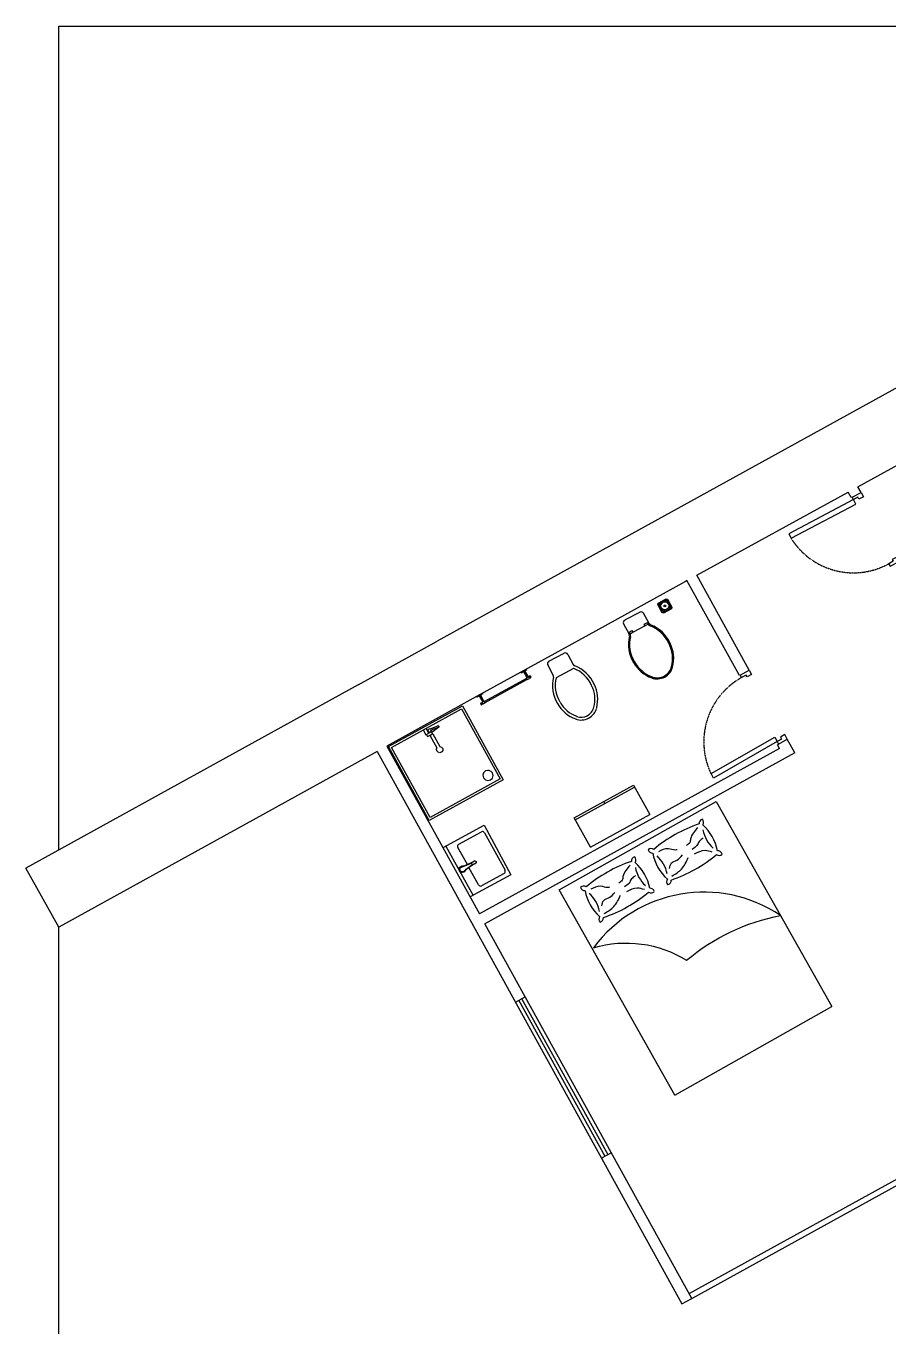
# Model space of a CAD drawing. Header units: millimetres. Extents: x 1253 to 3282, y -1705 to 2776.
# Drawn here: x 1253 to 2019, y 1568 to 2723 of the extents above; entities that cross this region are included whole.
import ezdxf

# ---------------------------------------------------------------- set-up
doc = ezdxf.new("R2010")
doc.units = ezdxf.units.MM
doc.linetypes.add('HIDDEN', pattern=[0.375, 0.25, -0.125])
for name, color, linetype in [('A-DOOR-FULL', 3, 'Continuous'), ('A-FURN', 9, 'Continuous'), ('A-GLAZ-FULL', 4, 'Continuous'), ('A-WALL-FULL-EXTR', 1, 'Continuous'), ('A-WALL-FULL-INTR', 2, 'Continuous')]:
    doc.layers.add(name, color=color, linetype=linetype)

msp = doc.modelspace()

# ---------------------------------------------------------------- linework, layer by layer
at = {"layer": 'A-DOOR-FULL'}
for points in [[(1931.8, 2268.2), (1989.2, 2298.6), (1987.1, 2302.6), (1929.7, 2272.2), (1931.8, 2268.2)], [(1987.1, 2302.6), (1985.9, 2304.8), (1993.9, 2309), (1996, 2305), (1992, 2302.9), (1991.1, 2304.7), (1987.1, 2302.6)], [(2018.5, 2245.7), (2019.7, 2243.5), (2027.6, 2247.7), (2025.5, 2251.6), (2021.5, 2249.5), (2022.5, 2247.8), (2018.5, 2245.7)], [(1887.9, 2144.6), (1886.7, 2146.7), (1894.5, 2151.2), (1896.7, 2147.3), (1892.8, 2145.1), (1891.8, 2146.8), (1887.9, 2144.6)], [(1860.8, 2059.3), (1917.2, 2091.6), (1919.4, 2087.7), (1863, 2055.4), (1860.8, 2059.3)], [(1919.4, 2087.7), (1920.6, 2085.5), (1928.3, 2089.9), (1926.2, 2093.9), (1922.3, 2091.7), (1923.3, 2089.9), (1919.4, 2087.7)]]:
    msp.add_lwpolyline(points, dxfattribs=at)
at = {"layer": 'A-DOOR-FULL', "linetype": 'HIDDEN'}
for centre, start, end in [((1987.1, 2302.9), 212.1062, 298.7575), ((1919.6, 2087.5), 119.0443, 205.6312)]:
    msp.add_arc(centre, 65.3, start, end, dxfattribs=at)
at = {"layer": 'A-FURN'}
for p, q in [((1813.4, 2209.4), (1813.8, 2210.7)), ((1817.2, 2202.3), (1813.4, 2209.4)), ((1813.8, 2210.7), (1820.9, 2214.5)), ((1814, 2209.4), (1814.3, 2210.4)), ((1817.5, 2202.7), (1814, 2209.4)), ((1814.3, 2210.4), (1820.9, 2213.9)), ((1815, 2209.5), (1815.1, 2209.7)), ((1818.2, 2203.6), (1815, 2209.5)), ((1815.1, 2209.7), (1821.1, 2212.9)), ((1824.3, 2206.7), (1818.4, 2203.5)), ((1825.2, 2206), (1818.5, 2202.4)), ((1820.9, 2214.5), (1822.2, 2214.1)), ((1820.9, 2213.9), (1821.9, 2213.6)), ((1821.1, 2212.9), (1821.2, 2212.8)), ((1821.2, 2212.8), (1824.4, 2206.8)), ((1821.9, 2213.6), (1825.5, 2207)), ((1822.2, 2214.1), (1826, 2207)), ((1824.4, 2206.8), (1824.3, 2206.7)), ((1825.5, 2207), (1825.2, 2206)), ((1826, 2207), (1825.6, 2205.6)), ((1784.6, 2195.7), (1784.1, 2195.4)), ((1797.2, 2202.4), (1784.6, 2195.7)), ((1797.7, 2202.6), (1797.2, 2202.4)), ((1805.8, 2192.5), (1800.9, 2201.7)), ((1818.5, 2201.9), (1817.2, 2202.3)), ((1818.5, 2202.4), (1817.5, 2202.7)), ((1818.4, 2203.5), (1818.2, 2203.6)), ((1825.6, 2205.6), (1818.5, 2201.9)), ((1783.1, 2192.2), (1788, 2183.1)), ((1788, 2183.1), (1805.8, 2192.5)), ((1788.2, 2184.9), (1790.8, 2186.3)), ((1788.9, 2183.5), (1788.2, 2184.9)), ((1788.9, 2183.5), (1791.5, 2185)), ((1791.5, 2185), (1790.8, 2186.3)), ((1801.5, 2192), (1804.2, 2193.4)), ((1802.2, 2190.6), (1801.5, 2192)), ((1804.9, 2192.1), (1804.2, 2193.4)), ((1716.8, 2159), (1730.5, 2166.2)), ((1733.7, 2165.2), (1738.5, 2156.1)), ((1697.1, 2152.1), (1691.9, 2149.3)), ((1691.9, 2149.3), (1692.2, 2148.8)), ((1692.2, 2148.8), (1697.3, 2151.7)), ((1694.2, 2150), (1697.2, 2144.5)), ((1695.3, 2150.6), (1698.3, 2145.1)), ((1697.3, 2151.7), (1697.1, 2152.1)), ((1720.7, 2146.7), (1715.9, 2155.8)), ((1696.9, 2143.9), (1659.8, 2123.4)), ((1660.3, 2122.5), (1697.4, 2143)), ((1698.7, 2145.3), (1696.9, 2144.3)), ((1696.9, 2144.3), (1697, 2144.1)), ((1697, 2144.1), (1696.9, 2144)), ((1696.9, 2144), (1696.9, 2143.9)), ((1696.9, 2143.9), (1697.4, 2143)), ((1697.6, 2143), (1697, 2144.1)), ((1697.4, 2143), (1697.4, 2143)), ((1697.4, 2143), (1697.6, 2143)), ((1697.6, 2143), (1697.7, 2142.8)), ((1697.7, 2142.8), (1699.5, 2143.8)), ((1698.8, 2145.1), (1698.7, 2145.3)), ((1699.1, 2145.3), (1698.8, 2145.1)), ((1698.8, 2145.1), (1699.3, 2144)), ((1699.1, 2145.3), (1699.7, 2144.2)), ((1699.3, 2144), (1699.7, 2144.2)), ((1699.5, 2143.8), (1699.3, 2144)), ((1699.7, 2145.6), (1699.6, 2145.5)), ((1699.6, 2145.5), (1700.2, 2144.5)), ((1699.7, 2145.6), (1700.3, 2144.6)), ((1700.2, 2144.5), (1700.3, 2144.6)), ((1700.5, 2146), (1700.3, 2145.9)), ((1700.3, 2145.9), (1700.9, 2144.9)), ((1701, 2145), (1700.5, 2146)), ((1700.9, 2144.9), (1701, 2145)), ((1652.7, 2127.6), (1657.9, 2130.5)), ((1653, 2127.2), (1652.7, 2127.6)), ((1658.1, 2130), (1653, 2127.2)), ((1655, 2128.3), (1658.1, 2122.8)), ((1656.1, 2128.9), (1659.1, 2123.4)), ((1657.9, 2130.5), (1658.1, 2130)), ((1656.3, 2121.6), (1656.1, 2121.5)), ((1656.1, 2121.5), (1656.7, 2120.4)), ((1656.3, 2121.6), (1656.8, 2120.5)), ((1657, 2122), (1656.8, 2121.9)), ((1656.8, 2121.9), (1657.4, 2120.9)), ((1657, 2122), (1657.6, 2120.9)), ((1657.8, 2122.4), (1657.4, 2122.2)), ((1657.4, 2122.2), (1658, 2121.2)), ((1657.4, 2120.9), (1657.6, 2120.9)), ((1659.5, 2123.6), (1657.7, 2122.6)), ((1657.7, 2122.6), (1657.8, 2122.4)), ((1657.8, 2122.4), (1658.4, 2121.4)), ((1658, 2121.2), (1658.4, 2121.4)), ((1658.4, 2121.4), (1658.5, 2121.2)), ((1658.5, 2121.2), (1660.3, 2122.2)), ((1659.6, 2123.4), (1659.5, 2123.6)), ((1659.7, 2123.5), (1659.6, 2123.4)), ((1660.2, 2122.4), (1659.6, 2123.4)), ((1659.8, 2123.4), (1659.7, 2123.5)), ((1659.8, 2123.4), (1660.3, 2122.5)), ((1660.2, 2122.4), (1660.3, 2122.5)), ((1660.3, 2122.2), (1660.2, 2122.4)), ((1660.3, 2122.5), (1660.3, 2122.5)), ((1605.3, 2098.1), (1607.7, 2093.7)), ((1607.7, 2093.7), (1610.4, 2095.2)), ((1610.4, 2095.2), (1607.9, 2099.5)), ((1608.2, 2094), (1609.1, 2092.2)), ((1609.1, 2092.2), (1610.9, 2093.2)), ((1609.5, 2098), (1609.7, 2098.5)), ((1609.7, 2097.6), (1609.5, 2098)), ((1609.7, 2098.5), (1610, 2098.7)), ((1610.3, 2096.4), (1609.7, 2097.6)), ((1610, 2098.7), (1610.8, 2099)), ((1610.1, 2095.9), (1610, 2095.9)), ((1610.3, 2095.9), (1610.1, 2095.9)), ((1610.3, 2096.4), (1610.8, 2095.4)), ((1610.5, 2096.1), (1610.3, 2095.9)), ((1612.6, 2096.4), (1610.4, 2095.2)), ((1610.8, 2099), (1612.1, 2099.5)), ((1610.9, 2093.2), (1613.5, 2094.6)), ((1613.9, 2094.6), (1611.4, 2093.2)), ((1611.4, 2093.2), (1611.8, 2092.5)), ((1612, 2097.8), (1611.8, 2097.4)), ((1611.8, 2097.4), (1612, 2096.9)), ((1611.8, 2093.7), (1611.9, 2093.5)), ((1617.6, 2082), (1611.8, 2092.5)), ((1614.1, 2098.7), (1611.9, 2097.1)), ((1611.9, 2093.5), (1611.9, 2093.5)), ((1612.3, 2098.1), (1612, 2097.8)), ((1612, 2096.9), (1612.3, 2096.2)), ((1612.1, 2099.5), (1615.2, 2100.7)), ((1612.3, 2098.1), (1618.9, 2100.6)), ((1613.5, 2094.6), (1612.6, 2096.4)), ((1619.1, 2100.6), (1612.9, 2095.8)), ((1613.3, 2094.5), (1613.4, 2094.3)), ((1613.9, 2094.6), (1620.1, 2083.4)), ((1615.2, 2100.7), (1618.3, 2101.8)), ((1618.3, 2101.8), (1618.6, 2101.9)), ((1618.6, 2101.9), (1619, 2101.8)), ((1619, 2101.8), (1619.2, 2101.5)), ((1619.3, 2100.9), (1619.1, 2100.6)), ((1619.1, 2100.6), (1619.1, 2100.6)), ((1619.2, 2101.5), (1619.3, 2101.2)), ((1619.3, 2101.2), (1619.3, 2100.9)), ((1617.2, 2081.1), (1617.6, 2082)), ((1617.4, 2079.6), (1617.2, 2081.1)), ((1618.5, 2078.3), (1617.4, 2079.6)), ((1620.1, 2083.4), (1621.5, 2082.9)), ((1621.5, 2082.9), (1622.6, 2081.5)), ((1622.6, 2079.8), (1621.8, 2078.6)), ((1622.6, 2081.5), (1622.6, 2079.8)), ((1620.2, 2077.9), (1618.5, 2078.3)), ((1621.8, 2078.6), (1620.2, 2077.9)), ((1658.9, 2060.1), (1658.3, 2057.8)), ((1658.3, 2057.8), (1658.9, 2055.5)), ((1660.7, 2061.7), (1658.9, 2060.1)), ((1662.8, 2062.2), (1660.7, 2061.7)), ((1663.9, 2062), (1662.8, 2062.2)), ((1663.9, 2062), (1665.3, 2061.5)), ((1666.8, 2059.9), (1665.3, 2061.5)), ((1666.7, 2055.3), (1667.4, 2057.6)), ((1667.4, 2057.6), (1666.8, 2059.9)), ((1658.9, 2055.5), (1660.5, 2053.8)), ((1660.5, 2053.8), (1662.8, 2053.2)), ((1662.8, 2053.2), (1665, 2053.8)), ((1665, 2053.8), (1666.7, 2055.3)), ((1726, 1956), (1865.4, 2034.5)), ((1865.4, 2034.5), (1968, 1852.5)), ((1623, 1993.6), (1659.3, 2013.5)), ((1659.3, 2013.5), (1683.2, 1969.6)), ((1636.9, 1996.6), (1657, 2007.6)), ((1659.7, 2006.8), (1677.9, 1973.5)), ((1625.4, 1994.9), (1649.5, 1951.1)), ((1644.6, 1978.5), (1636.1, 1993.8)), ((1654.4, 1960.5), (1645.9, 1976.1)), ((1683.2, 1969.6), (1647, 1949.8)), ((1677.1, 1970.7), (1657.1, 1959.7)), ((1828.7, 1773.9), (1726, 1956)), ((1828.7, 1773.9), (1968, 1852.5))]:
    msp.add_line(p, q, dxfattribs=at)
at = {"layer": 'A-FURN', "ltscale": 0.1}
for p, q in [((1738.8, 2152.6), (1723.3, 2144.4)), ((1739.4, 2020.1), (1792, 2049)), ((1740.3, 2018.3), (1792.9, 2047.2)), ((1792, 2049), (1806.3, 2023)), ((1766.6, 2032.8), (1765.7, 2034.5)), ((1753.7, 1994.1), (1806.3, 2023)), ((1753.7, 1994.1), (1739.4, 2020.1)), ((1641.9, 1973.2), (1642.4, 1973.7))]:
    msp.add_line(p, q, dxfattribs=at)
at = {"layer": 'A-FURN'}
msp.add_lwpolyline([(1640.1, 2119.5), (1676.3, 2053.9), (1610.6, 2017.6), (1574.4, 2083.3), (1640.1, 2119.5)], dxfattribs=at)
msp.add_lwpolyline([(1639.3, 2116.8), (1673.6, 2054.7), (1611.4, 2020.4), (1577.1, 2082.5)], close=True, dxfattribs=at)
at = {"layer": 'A-FURN', "ltscale": 4}
for points in [[(1642.9, 1974.1, -0.243737), (1641.4, 1971.8, -1), (1638.6, 1977, -0.244286), (1641.3, 1977.1)], [(1641.9, 1973.2, -0.121688), (1641.1, 1972.4, -1), (1638.9, 1976.4, -0.123107), (1640, 1976.6)], [(1652.2, 1980), (1652.1, 1980), (1652.1, 1980), (1652.1, 1979.9), (1652.1, 1979.9), (1652, 1979.9), (1652, 1979.9), (1652, 1979.8), (1652, 1979.8), (1651.9, 1979.8), (1651.9, 1979.8), (1651.9, 1979.8), (1651.9, 1979.7), (1651.8, 1979.7), (1651.8, 1979.7), (1651.8, 1979.7), (1651.8, 1979.7), (1651.7, 1979.6), (1651.7, 1979.6), (1651.7, 1979.6), (1651.7, 1979.6), (1651.6, 1979.5), (1651.6, 1979.5), (1651.5, 1979.5), (1651.5, 1979.5), (1651.4, 1979.4), (1651.4, 1979.4), (1651.3, 1979.4), (1651.3, 1979.4), (1651.2, 1979.3), (1651.2, 1979.3), (1651.1, 1979.3), (1651.1, 1979.2), (1651, 1979.2), (1651, 1979.2), (1650.9, 1979.2), (1650.9, 1979.1), (1650.9, 1979.1), (1650.8, 1979.1), (1650.8, 1979.1), (1650.7, 1979), (1650.6, 1979), (1650.6, 1979), (1650.5, 1978.9), (1650.4, 1978.9), (1650.3, 1978.8), (1650.2, 1978.8), (1650.2, 1978.7), (1650.1, 1978.7), (1650, 1978.6), (1649.9, 1978.6), (1649.8, 1978.6), (1649.8, 1978.5), (1649.7, 1978.5), (1649.6, 1978.4), (1649.5, 1978.4), (1649.5, 1978.3), (1649.4, 1978.3), (1649.3, 1978.2), (1649.2, 1978.2), (1649.1, 1978.1), (1648.9, 1978), (1648.7, 1977.9), (1648.4, 1977.7), (1648.2, 1977.6), (1648, 1977.4), (1647.7, 1977.3), (1647.5, 1977.1), (1647.3, 1977), (1647, 1976.8), (1646.8, 1976.7), (1646.6, 1976.5), (1646.3, 1976.4), (1646.1, 1976.2), (1645.9, 1976.1), (1645.7, 1975.9), (1645.4, 1975.7), (1645.2, 1975.6), (1645, 1975.4), (1644.7, 1975.3), (1644.5, 1975.1), (1644.5, 1975.1), (1644.4, 1975), (1644.3, 1975), (1644.3, 1975), (1644.2, 1974.9), (1644.2, 1974.9), (1644.1, 1974.8), (1644.1, 1974.8), (1644, 1974.8), (1644, 1974.7), (1643.9, 1974.7), (1643.9, 1974.6), (1643.8, 1974.6), (1643.7, 1974.6), (1643.7, 1974.5), (1643.6, 1974.5), (1643.6, 1974.5), (1643.5, 1974.4), (1643.5, 1974.4), (1643.4, 1974.3), (1643.3, 1974.3), (1643.3, 1974.3), (1643.2, 1974.2), (1643.2, 1974.2), (1643.1, 1974.2), (1643.1, 1974.1), (1643, 1974.1), (1642.9, 1974.1), (1642.9, 1974), (1642.8, 1974), (1642.8, 1974), (1642.7, 1973.9), (1642.6, 1973.9), (1642.6, 1973.9), (1642.5, 1973.8), (1642.5, 1973.8), (1642.4, 1973.7), (1648.5, 1978.3, 0.75814), (1647.8, 1979.5), (1640.6, 1976.7), (1640.5, 1976.7), (1640.5, 1976.7), (1640.5, 1976.7), (1640.5, 1976.7), (1640.4, 1976.7), (1640.4, 1976.7), (1640.4, 1976.7), (1640.3, 1976.7), (1640.3, 1976.7), (1640.3, 1976.7), (1640.3, 1976.7), (1640.2, 1976.7), (1640.2, 1976.7), (1640.2, 1976.7), (1640.1, 1976.7), (1640.1, 1976.7), (1640.1, 1976.7), (1640.1, 1976.7), (1640, 1976.7), (1640, 1976.6), (1640, 1976.6)], [(1650, 1981.1, -0.150311), (1650.5, 1981.7, -1), (1651.8, 1979.4, -0.145063), (1651.1, 1979.2)]]:
    msp.add_lwpolyline(points, format="xyb", dxfattribs=at)
msp.add_lwpolyline([(1651.2, 1981.6), (1651.2, 1981.6), (1651.2, 1981.6), (1651.2, 1981.6), (1651.1, 1981.6), (1651.1, 1981.6), (1651.1, 1981.6), (1651, 1981.6), (1651, 1981.6), (1651, 1981.6), (1650.9, 1981.6), (1650.9, 1981.6), (1650.9, 1981.6), (1650.8, 1981.5), (1650.8, 1981.5), (1650.8, 1981.5), (1650.7, 1981.5), (1650.7, 1981.5), (1650.7, 1981.5), (1650.7, 1981.5), (1650.6, 1981.5), (1650.6, 1981.5), (1650.5, 1981.4), (1650.5, 1981.4), (1650.4, 1981.4), (1650.4, 1981.4), (1650.3, 1981.3), (1650.3, 1981.3), (1650.2, 1981.3), (1650.2, 1981.3), (1650.1, 1981.2), (1650.1, 1981.2), (1650, 1981.2), (1650, 1981.1), (1649.9, 1981.1), (1649.9, 1981.1), (1649.9, 1981.1), (1649.8, 1981), (1649.8, 1981), (1649.7, 1981), (1649.7, 1980.9), (1649.6, 1980.9), (1649.5, 1980.9), (1649.4, 1980.8), (1649.3, 1980.8), (1649.2, 1980.7), (1649.1, 1980.7), (1649.1, 1980.6), (1649, 1980.6), (1648.9, 1980.5), (1648.8, 1980.5), (1648.7, 1980.4), (1648.6, 1980.4), (1648.5, 1980.3), (1648.4, 1980.3), (1648.3, 1980.2), (1648.3, 1980.2), (1648.2, 1980.2), (1648.1, 1980.1), (1648, 1980.1), (1647.9, 1980), (1647.6, 1979.9), (1647.4, 1979.8), (1647.1, 1979.6), (1646.9, 1979.5), (1646.6, 1979.4), (1646.4, 1979.3), (1646.1, 1979.2), (1645.9, 1979), (1645.6, 1978.9), (1645.3, 1978.8), (1645.1, 1978.7), (1644.8, 1978.6), (1644.6, 1978.5), (1644.3, 1978.4), (1644, 1978.2), (1643.8, 1978.1), (1643.5, 1978), (1643.2, 1977.9), (1643, 1977.8), (1642.7, 1977.7), (1641.9, 1977.4), (1641.8, 1977.3), (1641.7, 1977.3), (1641.7, 1977.3), (1641.6, 1977.2), (1641.5, 1977.2), (1641.5, 1977.2), (1641.4, 1977.1), (1641.4, 1977.1), (1641.3, 1977.1), (1641.2, 1977), (1641.2, 1977), (1641.1, 1977), (1641.1, 1976.9), (1641, 1976.9), (1640.9, 1976.9), (1640.9, 1976.8), (1640.8, 1976.8), (1640.7, 1976.8), (1640.7, 1976.8), (1640.6, 1976.7)], dxfattribs=at)
at = {"layer": 'A-FURN'}
msp.add_lwpolyline([(1839, 1893.6, -0.129648), (1922.5, 1933.3, 0.401009), (1756.5, 1904.8, -0.214426)], format="xyb", close=True, dxfattribs=at)
for radius in [3.5, 0.8]:
    msp.add_circle((1819.7, 2208.2), radius, dxfattribs=at)
for centre, radius, start, end in [((1785.2, 2193.3), 2.37, 117.9824, 207.9824), ((1798.8, 2200.5), 2.37, 27.9824, 117.9824), ((1785.9, 2182), 2.37, 346.5642, 27.9824), ((1785.9, 2182), 3.37, 346.5642, 27.9824), ((1807.9, 2193.6), 3.37, 207.9825, 249.4006), ((1807.9, 2193.6), 2.37, 207.9825, 249.4006), ((1796.1, 2162.4), 30, 24.4298, 69.4006), ((1796.1, 2162.4), 31, 24.4298, 69.4006), ((1818.4, 2174.2), 31, 166.5642, 211.5351), ((1818.4, 2174.2), 30, 166.5642, 211.5351), ((1797.4, 2161.5), 29.2, 345.8078, 26.8976), ((1797.4, 2161.5), 30.2, 345.8078, 26.8976), ((1731.6, 2164.1), 2.37, 27.7402, 117.7402), ((1717.9, 2156.9), 2.37, 117.7402, 207.7402), ((1740.6, 2157.2), 2.37, 207.7403, 249.1584), ((1728.7, 2126), 28.5, 24.1876, 69.1584), ((1728.7, 2126), 31, 24.1876, 69.1584), ((1818.4, 2172.7), 30.2, 209.0673, 250.1571), ((1818.4, 2172.7), 29.2, 209.0673, 250.1571), ((1812.9, 2157.6), 14.2, 250.1571, 345.8078), ((1812.9, 2157.6), 13.2, 250.1571, 345.8078), ((1699.4, 2145.4), 0.254, 213.9031, 23.9449), ((1700, 2145.8), 0.338, 28.924, 208.924), ((1699.9, 2144.3), 0.254, 33.9031, 203.9449), ((1700.6, 2144.7), 0.338, 208.924, 28.924), ((1751, 2137.7), 31, 166.322, 211.2929), ((1718.6, 2145.6), 2.37, 346.322, 27.7402), ((1751, 2137.7), 28.5, 166.322, 211.2929), ((1730, 2125.1), 27.7, 345.5656, 26.6554), ((1730, 2125.1), 30.2, 345.5656, 26.6554), ((1656.6, 2121.7), 0.338, 28.924, 208.924), ((1657.1, 2120.7), 0.338, 208.924, 28.924), ((1657.2, 2122.1), 0.254, 213.9031, 23.9449), ((1657.8, 2121), 0.254, 33.9031, 203.9449), ((1751, 2136.2), 30.2, 208.8251, 249.9149), ((1751, 2136.2), 27.7, 208.8251, 249.9149), ((1745.5, 2121.1), 14.2, 249.9149, 345.5656), ((1745.5, 2121.1), 11.7, 249.9149, 345.5656), ((1658, 2005.9), 2, 28.7847, 118.7847), ((1637.8, 1994.8), 2, 118.7847, 208.7847), ((1676.1, 1972.5), 2, 298.5214, 28.5214), ((1656.1, 1961.5), 2, 209.162, 299.162)]:
    msp.add_arc(centre, radius, start, end, dxfattribs=at)
at = {"layer": 'A-FURN', "ltscale": 0.2}
for centre, radius, start, end in [((1890.6, 1896), 125.4, 108.8318, 129.9849), ((1854.1, 2014.9), 4, 104.925, 183.6183), ((1850.2, 2016), 4, 325.1984, 43.8917), ((1826, 1983.2), 41.1, 10.6936, 48.1231), ((1881.6, 2014.5), 28.5, 190.5682, 228.2485), ((1807.7, 1988.8), 4, 55.1984, 133.8917), ((1808.8, 1992.7), 4, 194.925, 273.6183), ((1849.4, 1996.3), 41.1, 190.6936, 228.1231), ((1784.9, 2083.5), 125.4, 288.8318, 309.9849), ((1867.7, 1990.7), 4, 235.1984, 313.8917), ((1866.6, 1986.8), 4, 14.925, 93.6183), ((1830.5, 1862.7), 125.4, 108.8318, 129.9849), ((1794, 1981.6), 4, 104.925, 183.6183), ((1790.1, 1982.7), 4, 325.1984, 43.8917), ((1765.9, 1949.9), 41.1, 10.6936, 48.1231), ((1821.6, 1981.2), 28.5, 190.5682, 228.2485), ((1793.8, 1965), 28.5, 10.5682, 48.2485), ((1825.3, 1963.5), 4, 145.1984, 223.8917), ((1821.4, 1964.6), 4, 284.925, 3.6183), ((1747.6, 1955.5), 4, 55.1984, 133.8917), ((1748.7, 1959.4), 4, 194.925, 273.6183), ((1789.3, 1963), 41.1, 190.6936, 228.1231), ((1733.7, 1931.7), 28.5, 10.5682, 48.2485), ((1724.8, 2050.2), 125.4, 288.8318, 309.9849), ((1807.6, 1957.4), 4, 235.1984, 313.8917), ((1806.6, 1953.5), 4, 14.925, 93.6183), ((1765.2, 1930.2), 4, 145.1984, 223.8917), ((1761.3, 1931.3), 4, 284.925, 3.6183)]:
    msp.add_arc(centre, radius, start, end, dxfattribs=at)
for points in [[(1849, 2011.3), (1842.6, 2001.3), (1841.8, 1997.9), (1838.9, 1995.5)], [(1853.7, 2002.1), (1850.3, 1999.1), (1848.1, 1995.5), (1844, 1992.1)], [(1814.4, 1990.2), (1822.9, 1992.9), (1829.1, 1991.8), (1830.8, 1992.1)], [(1823.9, 1975.2), (1825.6, 1980), (1830.4, 1982.5), (1835.5, 1987.1)], [(1861.7, 1989.7), (1855.4, 1991), (1845.9, 1987.8)], [(1788.9, 1978), (1782.6, 1968), (1781.8, 1964.6), (1778.8, 1962.2)], [(1825.9, 1968.4), (1834.6, 1974.6), (1840.5, 1984.8)], [(1793.6, 1968.8), (1790.2, 1965.8), (1788, 1962.2), (1783.9, 1958.8)], [(1754.3, 1956.9), (1762.8, 1959.6), (1769, 1958.5), (1770.8, 1958.8)], [(1763.8, 1941.9), (1765.5, 1946.7), (1770.4, 1949.2), (1775.4, 1953.8)], [(1801.6, 1956.3), (1795.3, 1957.7), (1785.8, 1954.5)], [(1765.8, 1935.1), (1774.5, 1941.3), (1780.4, 1951.5)]]:
    msp.add_spline(points, degree=3, dxfattribs=at)
at = {"layer": 'A-GLAZ-FULL', "ltscale": 0.1}
for p, q in [((1687.1, 1856.4), (1695.9, 1861.2)), ((1769.3, 1720.9), (1692.8, 1859.5)), ((1766.7, 1719.5), (1690.2, 1858.1)), ((1841.2, 1597.8), (2144.9, 1765.4)), ((1843.6, 1593.4), (2147.4, 1761)), ((1772.4, 1722.6), (1763.6, 1717.8))]:
    msp.add_line(p, q, dxfattribs=at)
at = {"layer": 'A-WALL-FULL-EXTR'}
for p, q in [((1281.8, 2723), (2607.6, 2723)), ((1281.8, 1991.5), (1281.8, 2723)), ((2236.7, 2518.3), (1617.8, 2176.9)), ((1838.1, 2229.9), (1758.2, 2185.9)), ((1839.5, 2230.7), (1838.1, 2229.9)), ((1758.2, 2185.9), (1646.8, 2124.4)), ((1547.7, 2138.2), (1252.8, 1975.5)), ((1646.8, 2124.4), (1573.1, 2083.7)), ((1564.4, 2078.9), (1454, 2018)), ((1454, 2018), (1281.8, 1923)), ((1281.8, 1923), (1252.8, 1975.5)), ((1281.8, 723), (1281.8, 1923))]:
    msp.add_line(p, q, dxfattribs=at)
at = {"layer": 'A-WALL-FULL-EXTR', "ltscale": 0.1}
for p, q in [((1991.1, 2314), (2061.4, 2352.7)), ((1848.1, 2235.4), (1982.4, 2309.2)), ((1547.7, 2138.2), (1617.8, 2176.9)), ((1564.4, 2078.9), (1834.9, 1588.6)), ((1573.1, 2083.7), (1616.6, 2004.9)), ((1616.6, 2004.9), (1655.3, 1934.9)), ((1843.6, 1593.4), (1660.1, 1926.1)), ((1834.9, 1588.6), (1843.6, 1593.4))]:
    msp.add_line(p, q, dxfattribs=at)
at = {"layer": 'A-WALL-FULL-INTR', "ltscale": 0.1}
for p, q in [((1993.9, 2309), (1991.1, 2314)), ((1985.1, 2304.3), (1982.4, 2309.2)), ((1985.9, 2304.8), (1985.1, 2304.3)), ((1885.9, 2146.3), (1839.4, 2230.7)), ((1894.5, 2151.2), (1848.1, 2235.4)), ((1886.7, 2146.7), (1885.9, 2146.3)), ((1921.5, 2081.7), (1655.3, 1934.9)), ((1919.7, 2085), (1920.7, 2085.5)), ((1921.5, 2081.7), (1919.7, 2085)), ((1935, 2077.8), (1928.3, 2089.9)), ((1935, 2077.8), (1660.1, 1926.1))]:
    msp.add_line(p, q, dxfattribs=at)

doc.saveas('drawing.dxf')
